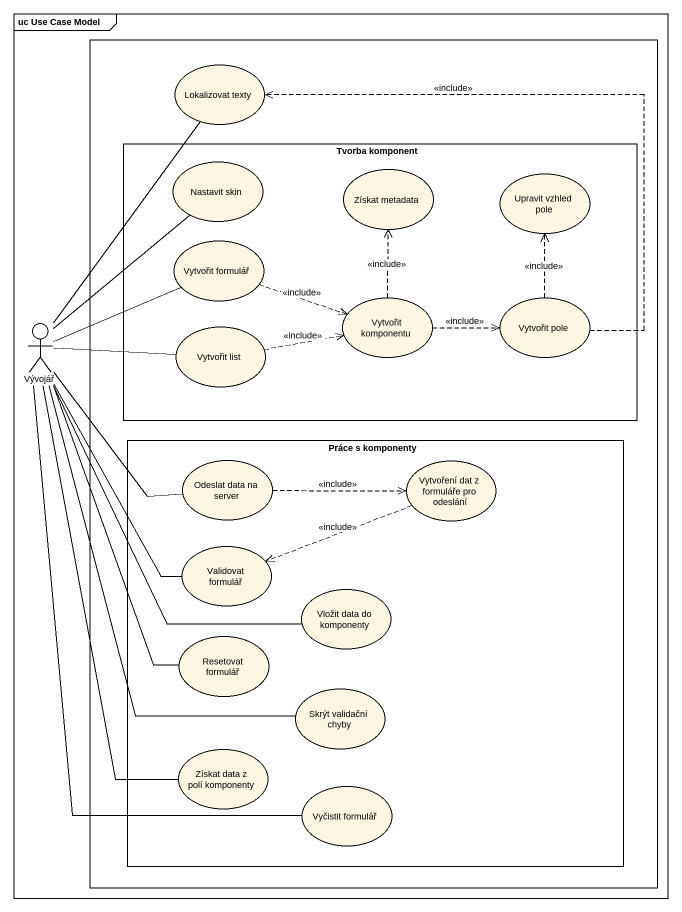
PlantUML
@startuml
mainframe uc Use Case Model
rectangle " " as rectangle1 {
  usecase "Lokalizovat texty" as Lokalizovat_texty
  rectangle "Tvorba komponent" as Tvorba_komponent {
    usecase "Nastavit skin" as Nastavit_skin
    usecase "Získat metadata" as Získat_metadata
    usecase "Upravit vzhled pole" as Upravit_vzhled_pole
    usecase "Vytvořit formulář" as Vytvořit_formulář
    usecase "Vytvořit komponentu" as Vytvořit_komponentu
    usecase "Vytvořit pole" as Vytvořit_pole
    usecase "Vytvořit list" as Vytvořit_list
  }
  rectangle "Práce s komponenty" as Práce_s_komponenty {
    usecase "Odeslat data na server" as Odeslat_data_na_server
    usecase "Vytvoření dat z formuláře pro odeslání" as Vytvoření_dat_z_formuláře
    usecase "Validovat formulář" as Validovat_formulář
    usecase "Vložit data do komponenty" as Vložit_data_do_komponenty
    usecase "Resetovat formulář" as Resetovat_formulář
    usecase "Skrýt validační chyby" as Skrýt_validační_chyby
    usecase "Získat data z polí komponenty" as Získat_data_z_polí
    usecase "Vyčistit formulář" as Vyčistit_formulář
  }
}
actor Vývojář
Vytvořit_formulář .right.> Vytvořit_komponentu : <<include>>
Vytvořit_komponentu .up.> Získat_metadata : <<include>>
Vytvořit_komponentu .right.> Vytvořit_pole : <<include>>
Vytvořit_pole .up.> Lokalizovat_texty : <<include>>
Vytvořit_pole .up.> Upravit_vzhled_pole : <<include>>
Vývojář -up- Lokalizovat_texty
Vývojář -up- Nastavit_skin
Vývojář -right- Vytvořit_formulář
Vývojář -right- Vytvořit_list
Vývojář -- Odeslat_data_na_server
Vývojář -- Validovat_formulář
Vývojář -- Vložit_data_do_komponenty
Vývojář -- Resetovat_formulář
Vývojář -- Skrýt_validační_chyby
Vývojář -- Získat_data_z_polí
Vývojář -- Vyčistit_formulář
Vytvořit_list .right.> Vytvořit_komponentu : <<include>>
Odeslat_data_na_server .right.> Vytvoření_dat_z_formuláře : <<include>>
Vytvoření_dat_z_formuláře .left.> Validovat_formulář : <<include>>
@enduml
